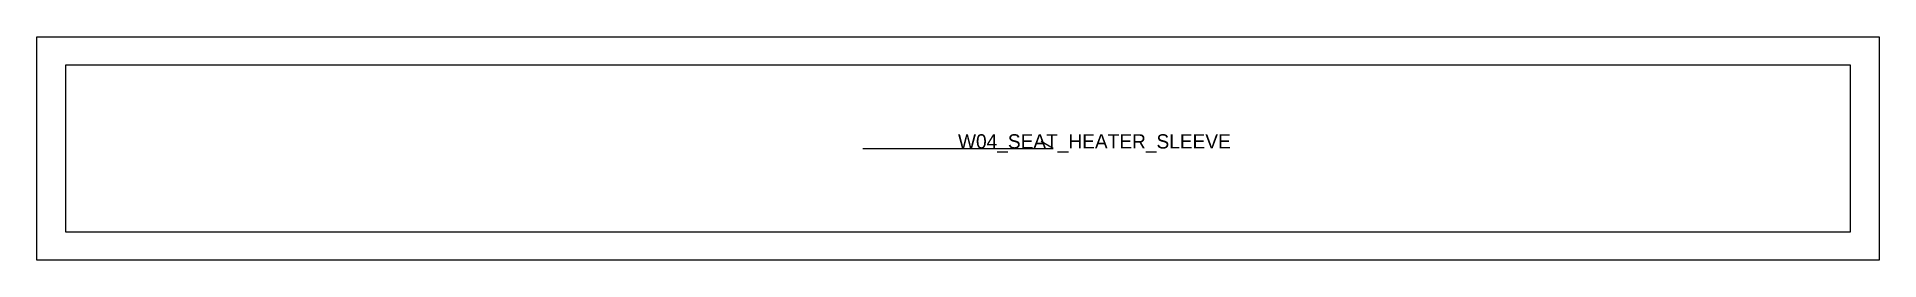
# Model space of a CAD drawing. Header units: millimetres. Extents: x -12 to 762, y -12 to 82.
import ezdxf

# ---------------------------------------------------------------- set-up
doc = ezdxf.new("R2010")
doc.units = ezdxf.units.MM
for name, color, linetype in [('CUT', 1, 'Continuous'), ('GRAIN', 3, 'Continuous'), ('LABEL', 7, 'Continuous'), ('SEW', 5, 'Continuous')]:
    doc.layers.add(name, color=color, linetype=linetype)

msp = doc.modelspace()

# ---------------------------------------------------------------- linework, layer by layer
at = {"layer": 'CUT'}
msp.add_lwpolyline([(-12, -12), (-12, 82), (762, 82), (762, -12), (-12, -12)], close=True, dxfattribs=at)
at = {"layer": 'GRAIN'}
for p, q in [((335, 35), (415, 35)), ((415, 35), (410, 38))]:
    msp.add_line(p, q, dxfattribs=at)
at = {"layer": 'SEW'}
msp.add_lwpolyline([(0, 0), (750, 0), (750, 70), (0, 70)], close=True, dxfattribs=at)

# ---------------------------------------------------------------- texts
at = {"layer": 'LABEL'}
msp.add_text('W04_SEAT_HEATER_SLEEVE', height=6, dxfattribs=at).set_placement((375, 35))

doc.saveas('drawing.dxf')
